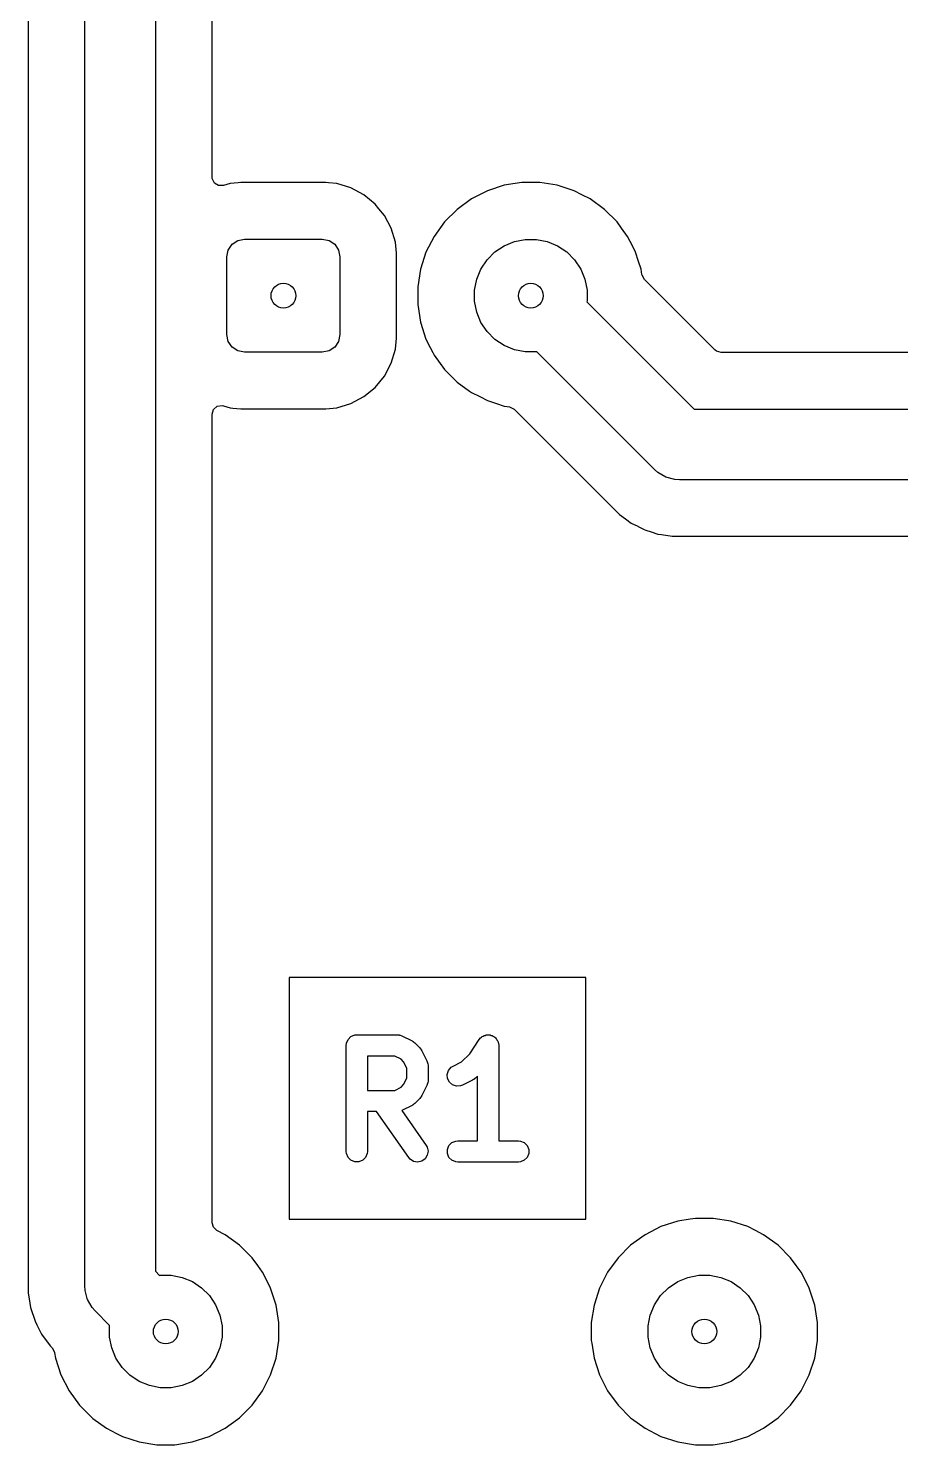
# Model space of a CAD drawing. Extents: x 20 to 124, y -124 to -20.
# Drawn here: x 59.25 to 71.59, y -105.94 to -85.91 of the extents above; entities that cross this region are included whole.
import ezdxf

# ---------------------------------------------------------------- set-up
doc = ezdxf.new("R2010")
doc.units = 0
doc.layers.add('BLACK', color=7, linetype='CONTINUOUS')
doc.layers.add('WHITE', color=7, linetype='CONTINUOUS')

msp = doc.modelspace()

# ---------------------------------------------------------------- linework, layer by layer
at = {"layer": 'BLACK', "linetype": 'CONTINUOUS'}
for p, q in [((61.0506, -82.1198), (61.0506, -103.485993)), ((60.0506, -103.6931), (60.0506, -82.326906)), ((59.2501, -82.709847), (59.2501, -103.795456)), ((61.8511, -88.01165), (61.8511, -85.348053)), ((61.852524, -88.030391), (61.8511, -88.01165)), ((61.882115, -88.093685), (61.852524, -88.030391)), ((61.941228, -88.130934), (61.882115, -88.093685)), ((62.011095, -88.130311), (61.941228, -88.130934)), ((62.103767, -88.102199), (62.011095, -88.130311)), ((62.219998, -88.090751), (62.103767, -88.102199)), ((62.258092, -88.087), (62.219998, -88.090751)), ((63.461308, -88.087), (62.258092, -88.087)), ((63.496505, -88.090466), (63.461308, -88.087)), ((63.615634, -88.102199), (63.496505, -88.090466)), ((63.615634, -88.1022), (63.615632, -88.102199)), ((63.615632, -88.102199), (63.615634, -88.102199)), ((63.813654, -88.162268), (63.615634, -88.1022)), ((65.984914, -88.12641), (65.745316, -88.20426)), ((66.137776, -88.102199), (65.984914, -88.12641)), ((66.233738, -88.087), (66.137776, -88.102199)), ((66.485662, -88.087), (66.233738, -88.087)), ((66.734479, -88.126409), (66.485662, -88.087)), ((66.734485, -88.12641), (66.734479, -88.126409)), ((66.974083, -88.20426), (66.734485, -88.12641)), ((63.99615, -88.259815), (63.813654, -88.162268)), ((63.996153, -88.259817), (63.99615, -88.259815)), ((64.15611, -88.391089), (63.996152, -88.259817)), ((63.996152, -88.259817), (63.996153, -88.259817)), ((65.520851, -88.318632), (65.31705, -88.466701)), ((65.745316, -88.20426), (65.520851, -88.318632)), ((67.083118, -88.259817), (66.974083, -88.20426)), ((67.198545, -88.31863), (67.083118, -88.259817)), ((67.198547, -88.318631), (67.198545, -88.31863)), ((67.198548, -88.318632), (67.198547, -88.318631)), ((67.402349, -88.466701), (67.198548, -88.318632)), ((64.210561, -88.457439), (64.15611, -88.391089)), ((64.287385, -88.55105), (64.210561, -88.457439)), ((65.317045, -88.466705), (65.138905, -88.644845)), ((65.31705, -88.466701), (65.317045, -88.466705)), ((67.402354, -88.466705), (67.402349, -88.466701)), ((67.580494, -88.644845), (67.402354, -88.466705)), ((64.384932, -88.733546), (64.287385, -88.55105)), ((64.445, -88.931566), (64.384932, -88.733546)), ((65.138901, -88.64485), (64.990832, -88.848651)), ((65.138905, -88.644845), (65.138901, -88.64485)), ((67.580498, -88.64485), (67.580494, -88.644845)), ((67.644939, -88.733546), (67.580498, -88.64485)), ((67.72857, -88.848655), (67.644939, -88.733546)), ((62.132923, -88.960723), (62.214029, -88.90653)), ((62.214029, -88.90653), (62.3097, -88.8875)), ((62.3097, -88.8875), (63.4097, -88.8875)), ((63.4097, -88.8875), (63.505371, -88.90653)), ((63.505371, -88.90653), (63.586477, -88.960723)), ((64.4602, -89.085892), (64.445, -88.931566)), ((64.990832, -88.848651), (64.87646, -89.073116)), ((65.982583, -88.981963), (66.127472, -88.921948)), ((66.127472, -88.921948), (66.281286, -88.891352)), ((66.281286, -88.891352), (66.438114, -88.891352)), ((66.438114, -88.891352), (66.591928, -88.921948)), ((66.591928, -88.921948), (66.736817, -88.981963)), ((67.801447, -88.991684), (67.72857, -88.848655)), ((62.0597, -89.1375), (62.07873, -89.041829)), ((62.0597, -90.2375), (62.0597, -89.1375)), ((62.07873, -89.041829), (62.132923, -88.960723)), ((63.586477, -88.960723), (63.64067, -89.041829)), ((63.64067, -89.041829), (63.6597, -89.1375)), ((63.6597, -89.1375), (63.6597, -90.2375)), ((64.4602, -89.561538), (64.4602, -89.085892)), ((64.87646, -89.073116), (64.79861, -89.312714)), ((65.741292, -89.179985), (65.852185, -89.069092)), ((65.852185, -89.069092), (65.982583, -88.981963)), ((66.736817, -88.981963), (66.867215, -89.069092)), ((66.867215, -89.069092), (66.978108, -89.179985)), ((67.842939, -89.073116), (67.801447, -88.991684)), ((67.842939, -89.073118), (67.842939, -89.073116)), ((67.842941, -89.073121), (67.842939, -89.073118)), ((67.88467, -89.201549), (67.842941, -89.073121)), ((64.79861, -89.312714), (64.7592, -89.561538)), ((65.594148, -89.455272), (65.654163, -89.310383)), ((65.654163, -89.310383), (65.741292, -89.179985)), ((66.978108, -89.179985), (67.065237, -89.310383)), ((67.065237, -89.310383), (67.125252, -89.455272)), ((67.92079, -89.312714), (67.88467, -89.201549)), ((67.932683, -89.387806), (67.92079, -89.312714)), ((65.563552, -89.609086), (65.594148, -89.455272)), ((67.125252, -89.455272), (67.155848, -89.609086)), ((67.93399, -89.394767), (67.932683, -89.387806)), ((67.967475, -89.45609), (67.93399, -89.394767)), ((68.964765, -90.453381), (67.967475, -89.45609)), ((64.4602, -90.289108), (64.4602, -89.561538)), ((64.7592, -89.561538), (64.7592, -89.813461)), ((65.563552, -89.765914), (65.563552, -89.609086)), ((67.155848, -89.609086), (67.155848, -89.765914)), ((64.7592, -89.813461), (64.79861, -90.062285)), ((65.594148, -89.919728), (65.563552, -89.765914)), ((65.654163, -90.064617), (65.594148, -89.919728)), ((67.155848, -89.765914), (67.154084, -89.774778)), ((67.154084, -89.774778), (68.669506, -91.2902)), ((64.79861, -90.062285), (64.87646, -90.301883)), ((65.741292, -90.195015), (65.654163, -90.064617)), ((62.07873, -90.333171), (62.0597, -90.2375)), ((62.132923, -90.414277), (62.07873, -90.333171)), ((63.64067, -90.333171), (63.586477, -90.414277)), ((63.6597, -90.2375), (63.64067, -90.333171)), ((64.445, -90.443434), (64.4602, -90.289108)), ((64.87646, -90.301883), (64.937761, -90.422192)), ((65.852185, -90.305908), (65.741292, -90.195015)), ((65.982583, -90.393037), (65.852185, -90.305908)), ((62.214029, -90.46847), (62.132923, -90.414277)), ((62.3097, -90.4875), (62.214029, -90.46847)), ((63.4097, -90.4875), (62.3097, -90.4875)), ((63.505371, -90.46847), (63.4097, -90.4875)), ((63.586477, -90.414277), (63.505371, -90.46847)), ((64.384932, -90.641454), (64.445, -90.443434)), ((64.937761, -90.422192), (64.972158, -90.4897)), ((64.972158, -90.4897), (64.990832, -90.526348)), ((64.990832, -90.526348), (65.138901, -90.730149)), ((66.127472, -90.453052), (65.982583, -90.393037)), ((66.281286, -90.483648), (66.127472, -90.453052)), ((66.438114, -90.483648), (66.281286, -90.483648)), ((66.446978, -90.481884), (66.438114, -90.483648)), ((68.108847, -92.143753), (66.446978, -90.481884)), ((68.985407, -90.470015), (68.964765, -90.453381)), ((69.052446, -90.4897), (68.985407, -90.470015)), ((74.886844, -90.4897), (69.052446, -90.4897)), ((64.287385, -90.82395), (64.384932, -90.641454)), ((65.138901, -90.730149), (65.138905, -90.730154)), ((65.138905, -90.730154), (65.317045, -90.908294)), ((64.15611, -90.98391), (64.287385, -90.82395)), ((65.317045, -90.908294), (65.31705, -90.908298)), ((65.31705, -90.908298), (65.493832, -91.036737)), ((63.813654, -91.212732), (63.99615, -91.115185)), ((63.99615, -91.115185), (64.15611, -90.98391)), ((65.493832, -91.036737), (65.520855, -91.05637)), ((65.520855, -91.05637), (65.636286, -91.115185)), ((65.636286, -91.115185), (65.745316, -91.170739)), ((61.8511, -91.363349), (61.870785, -91.29631)), ((61.870785, -91.29631), (61.923589, -91.250555)), ((61.923589, -91.250555), (61.992747, -91.240611)), ((61.992747, -91.240611), (62.011093, -91.244688)), ((62.011093, -91.244688), (62.103763, -91.272799)), ((62.103763, -91.272799), (62.103765, -91.2728)), ((62.103765, -91.2728), (62.142347, -91.2766)), ((62.142347, -91.2766), (62.258092, -91.288)), ((62.258092, -91.288), (62.258095, -91.288)), ((62.258095, -91.288), (63.461305, -91.288)), ((63.461305, -91.288), (63.461308, -91.288)), ((63.461308, -91.288), (63.615634, -91.2728)), ((63.615634, -91.2728), (63.813654, -91.212732)), ((65.745316, -91.170739), (65.745318, -91.170739)), ((65.745318, -91.170739), (65.745321, -91.170741)), ((65.745321, -91.170741), (65.873749, -91.21247)), ((65.873749, -91.21247), (65.984914, -91.24859)), ((65.984914, -91.24859), (66.024139, -91.254802)), ((66.024139, -91.254802), (66.060006, -91.260483)), ((66.060006, -91.260483), (66.123141, -91.290412)), ((66.123141, -91.290412), (66.12829, -91.295275)), ((66.12829, -91.295275), (67.467308, -92.634292)), ((68.669506, -91.2902), (77.794594, -91.2902)), ((61.8511, -102.749155), (61.8511, -91.363349)), ((68.158003, -92.186861), (68.108847, -92.143753)), ((68.158019, -92.186877), (68.158003, -92.186861)), ((68.271058, -92.25214), (68.158019, -92.186877)), ((68.397137, -92.285923), (68.271058, -92.25214)), ((68.397152, -92.285923), (68.397137, -92.285923)), ((68.4624, -92.2902), (68.397152, -92.285923)), ((77.794594, -92.2902), (68.4624, -92.2902)), ((67.467308, -92.634292), (67.467322, -92.634307)), ((67.467322, -92.634307), (67.470433, -92.637418)), ((67.470433, -92.637418), (67.470434, -92.637419)), ((67.470434, -92.637419), (67.615181, -92.782166)), ((67.615181, -92.782166), (67.69737, -92.841879)), ((67.69737, -92.841879), (67.780789, -92.902487)), ((67.780789, -92.902487), (67.871985, -92.948953)), ((67.871985, -92.948953), (67.87635, -92.951177)), ((67.87635, -92.951177), (67.96318, -92.99542)), ((67.96318, -92.99542), (67.963186, -92.995422)), ((67.963186, -92.995422), (67.984691, -93.002409)), ((67.984691, -93.002409), (68.060523, -93.027048)), ((68.060523, -93.027048), (68.157865, -93.058677)), ((68.157865, -93.058677), (68.206279, -93.066345)), ((68.206279, -93.066345), (68.360048, -93.0907)), ((68.360048, -93.0907), (68.360049, -93.0907)), ((68.360049, -93.0907), (68.564752, -93.0907)), ((68.564752, -93.0907), (77.411653, -93.0907)), ((67.139072, -99.332484), (62.942357, -99.332484)), ((62.942357, -99.332484), (62.942357, -102.749155)), ((67.139072, -102.749155), (67.139072, -99.332484)), ((63.814521, -100.166108), (63.868593, -100.14371)), ((63.868593, -100.14371), (63.897857, -100.140828)), ((63.897857, -100.140828), (64.469286, -100.140828)), ((64.469286, -100.140828), (64.49855, -100.14371)), ((64.49855, -100.14371), (64.50353, -100.145773)), ((64.50353, -100.145773), (64.508905, -100.146155)), ((64.508905, -100.146155), (64.536368, -100.156664)), ((64.536368, -100.156664), (64.679225, -100.228093)), ((65.68524, -100.160484), (65.697453, -100.152306)), ((65.697453, -100.152306), (65.712014, -100.149393)), ((65.712014, -100.149393), (65.725736, -100.14371)), ((65.725736, -100.14371), (65.740433, -100.14371)), ((65.740433, -100.14371), (65.754843, -100.140828)), ((65.754843, -100.140828), (65.769413, -100.14371)), ((65.769413, -100.14371), (65.784264, -100.14371)), ((65.784264, -100.14371), (65.797838, -100.149332)), ((65.797838, -100.149332), (65.812257, -100.152185)), ((65.812257, -100.152185), (65.824617, -100.160425)), ((63.747857, -100.290828), (63.750739, -100.261564)), ((63.747857, -101.790828), (63.747857, -100.290828)), ((63.750739, -100.261564), (63.773137, -100.207492)), ((63.773137, -100.207492), (63.814521, -100.166108)), ((64.679225, -100.228093), (64.69182, -100.236021)), ((64.69182, -100.236021), (64.695477, -100.237536)), ((64.695477, -100.237536), (64.699594, -100.240915)), ((64.699594, -100.240915), (64.704111, -100.243758)), ((64.704111, -100.243758), (64.706708, -100.246752)), ((64.706708, -100.246752), (64.718208, -100.25619)), ((64.718208, -100.25619), (64.789637, -100.327618)), ((64.789637, -100.327618), (64.799079, -100.339123)), ((64.799079, -100.339123), (64.802071, -100.341718)), ((64.802071, -100.341718), (64.80491, -100.346228)), ((64.80491, -100.346228), (64.808292, -100.350349)), ((64.808292, -100.350349), (64.809807, -100.354008)), ((64.809807, -100.354008), (64.817736, -100.366603)), ((65.495573, -100.409551), (65.630193, -100.207623)), ((65.630193, -100.207623), (65.630259, -100.207542)), ((65.630259, -100.207542), (65.63028, -100.207492)), ((65.63028, -100.207492), (65.630391, -100.20738)), ((65.630391, -100.20738), (65.648823, -100.184872)), ((65.648823, -100.184872), (65.661165, -100.176606)), ((65.661165, -100.176606), (65.671664, -100.166108)), ((65.671664, -100.166108), (65.68524, -100.160484)), ((65.824617, -100.160425), (65.838336, -100.166108)), ((65.838336, -100.166108), (65.848725, -100.176497)), ((65.848725, -100.176497), (65.860956, -100.184651)), ((65.860956, -100.184651), (65.869221, -100.196993)), ((65.869221, -100.196993), (65.87972, -100.207492)), ((65.87972, -100.207492), (65.885343, -100.221068)), ((65.885343, -100.221068), (65.893522, -100.233281)), ((65.893522, -100.233281), (65.896434, -100.247843)), ((65.896434, -100.247843), (65.902118, -100.261564)), ((65.902118, -100.261564), (65.904969, -100.290516)), ((65.904969, -100.290516), (65.905, -100.29067)), ((65.905, -100.29067), (65.904989, -100.290722)), ((65.904989, -100.290722), (65.905, -100.290828)), ((65.905, -100.290828), (65.905, -101.640828)), ((64.433876, -100.440828), (64.047857, -100.440828)), ((64.047857, -100.440828), (64.047857, -100.926542)), ((64.52329, -100.485535), (64.433876, -100.440828)), ((64.560294, -100.522539), (64.52329, -100.485535)), ((64.605, -100.611951), (64.560294, -100.522539)), ((64.817736, -100.366603), (64.889164, -100.509461)), ((64.889164, -100.509461), (64.899674, -100.536924)), ((64.899674, -100.536924), (64.900055, -100.542299)), ((64.900055, -100.542299), (64.902118, -100.547278)), ((64.902118, -100.547278), (64.905, -100.576542)), ((65.259347, -100.585236), (65.380432, -100.524692)), ((65.380432, -100.524692), (65.495573, -100.409551)), ((64.560293, -100.844831), (64.605, -100.755418)), ((64.605, -100.755418), (64.605, -100.611951)), ((64.905, -100.576542), (64.905, -100.790828)), ((65.177607, -100.700639), (65.196114, -100.645116)), ((65.181756, -100.759019), (65.177607, -100.700639)), ((65.20793, -100.811368), (65.181756, -100.759019)), ((65.196114, -100.645116), (65.234461, -100.600901)), ((65.234461, -100.600901), (65.259347, -100.585236)), ((65.575352, -100.754037), (65.56385, -100.763476)), ((65.605, -100.724389), (65.575352, -100.754037)), ((65.605, -101.640828), (65.605, -100.724389)), ((64.047857, -100.926542), (64.433876, -100.926542)), ((64.433876, -100.926542), (64.523288, -100.881836)), ((64.523288, -100.881836), (64.560293, -100.844831)), ((64.889164, -100.857909), (64.817736, -101.000767)), ((64.899674, -100.830446), (64.889164, -100.857909)), ((64.900055, -100.82507), (64.899674, -100.830446)), ((64.902118, -100.820092), (64.900055, -100.82507)), ((64.905, -100.790828), (64.902118, -100.820092)), ((65.252145, -100.849715), (65.20793, -100.811368)), ((65.307668, -100.868222), (65.252145, -100.849715)), ((65.366048, -100.864073), (65.307668, -100.868222)), ((65.393511, -100.853564), (65.366048, -100.864073)), ((65.536368, -100.782135), (65.393511, -100.853564)), ((65.548961, -100.774207), (65.536368, -100.782135)), ((65.552621, -100.772692), (65.548961, -100.774207)), ((65.55674, -100.76931), (65.552621, -100.772692)), ((65.561254, -100.76647), (65.55674, -100.76931)), ((65.56385, -100.763476), (65.561254, -100.76647)), ((64.679225, -101.139278), (64.536368, -101.210706)), ((64.691818, -101.13135), (64.679225, -101.139278)), ((64.695478, -101.129835), (64.691818, -101.13135)), ((64.699597, -101.126453), (64.695478, -101.129835)), ((64.704111, -101.123613), (64.699597, -101.126453)), ((64.706707, -101.120619), (64.704111, -101.123613)), ((64.718209, -101.11118), (64.706707, -101.120619)), ((64.789638, -101.039751), (64.718209, -101.11118)), ((64.799079, -101.028246), (64.789638, -101.039751)), ((64.802071, -101.025652), (64.799079, -101.028246)), ((64.804909, -101.021142), (64.802071, -101.025652)), ((64.808293, -101.01702), (64.804909, -101.021142)), ((64.809809, -101.013358), (64.808293, -101.01702)), ((64.817736, -101.000767), (64.809809, -101.013358)), ((64.176902, -101.226542), (64.047857, -101.226542)), ((64.047857, -101.226542), (64.047857, -101.790828)), ((64.632115, -101.876847), (64.176902, -101.226542)), ((64.536368, -101.210706), (64.532933, -101.21202)), ((64.532933, -101.21202), (64.877885, -101.704809)), ((64.877885, -101.704809), (64.892306, -101.730435)), ((64.892306, -101.730435), (64.904965, -101.787577)), ((65.179311, -101.761564), (65.201709, -101.707492)), ((65.179311, -101.820092), (65.179311, -101.761564)), ((65.201709, -101.707492), (65.243093, -101.666108)), ((65.243093, -101.666108), (65.297165, -101.64371)), ((65.297165, -101.64371), (65.326429, -101.640828)), ((65.326429, -101.640828), (65.605, -101.640828)), ((65.905, -101.640828), (66.183572, -101.640828)), ((66.183572, -101.640828), (66.212836, -101.64371)), ((66.212836, -101.64371), (66.266908, -101.666108)), ((66.266908, -101.666108), (66.308292, -101.707492)), ((66.308292, -101.707492), (66.33069, -101.761564)), ((66.33069, -101.761564), (66.33069, -101.820092)), ((63.750739, -101.820092), (63.747857, -101.790828)), ((63.773137, -101.874164), (63.750739, -101.820092)), ((63.814521, -101.915548), (63.773137, -101.874164)), ((63.868593, -101.937946), (63.814521, -101.915548)), ((63.927121, -101.937946), (63.868593, -101.937946)), ((63.981193, -101.915548), (63.927121, -101.937946)), ((64.022577, -101.874164), (63.981193, -101.915548)), ((64.044975, -101.820092), (64.022577, -101.874164)), ((64.047857, -101.790828), (64.044975, -101.820092)), ((64.651258, -101.899169), (64.632115, -101.876847)), ((64.700615, -101.930622), (64.651258, -101.899169)), ((64.758251, -101.940793), (64.700615, -101.930622)), ((64.815393, -101.928134), (64.758251, -101.940793)), ((64.863341, -101.89457), (64.815393, -101.928134)), ((64.894794, -101.845213), (64.863341, -101.89457)), ((64.904965, -101.787577), (64.894794, -101.845213)), ((65.201709, -101.874164), (65.179311, -101.820092)), ((65.243093, -101.915548), (65.201709, -101.874164)), ((65.297165, -101.937946), (65.243093, -101.915548)), ((65.326429, -101.940828), (65.297165, -101.937946)), ((66.183572, -101.940828), (65.326429, -101.940828)), ((66.212836, -101.937946), (66.183572, -101.940828)), ((66.266908, -101.915548), (66.212836, -101.937946)), ((66.308292, -101.874164), (66.266908, -101.915548)), ((66.33069, -101.820092), (66.308292, -101.874164)), ((61.8511, -102.799528), (61.8511, -102.749155)), ((62.942357, -102.749155), (67.139072, -102.749155)), ((68.612295, -102.749155), (68.440214, -102.77641)), ((68.689038, -102.737), (68.612295, -102.749155)), ((68.940962, -102.737), (68.689038, -102.737)), ((69.189779, -102.776409), (68.940962, -102.737)), ((61.868009, -102.862038), (61.8511, -102.799528)), ((61.918804, -102.910012), (61.868009, -102.862038)), ((62.033846, -102.96863), (61.918804, -102.910012)), ((68.200616, -102.85426), (67.976151, -102.968632)), ((68.440214, -102.77641), (68.200616, -102.85426)), ((69.189785, -102.77641), (69.189779, -102.776409)), ((69.429383, -102.85426), (69.189785, -102.77641)), ((69.538801, -102.910012), (69.429383, -102.85426)), ((69.653845, -102.96863), (69.538801, -102.910012)), ((62.237649, -103.116701), (62.033846, -102.96863)), ((62.237654, -103.116705), (62.237649, -103.116701)), ((62.415794, -103.294845), (62.237654, -103.116705)), ((67.772345, -103.116705), (67.594205, -103.294845)), ((67.77235, -103.116701), (67.772345, -103.116705)), ((67.976151, -102.968632), (67.77235, -103.116701)), ((69.653847, -102.968631), (69.653845, -102.96863)), ((69.653848, -102.968632), (69.653847, -102.968631)), ((69.857649, -103.116701), (69.653848, -102.968632)), ((69.857654, -103.116705), (69.857649, -103.116701)), ((70.035794, -103.294845), (69.857654, -103.116705)), ((62.415798, -103.29485), (62.415794, -103.294845)), ((62.4955, -103.404551), (62.415798, -103.29485)), ((67.594201, -103.29485), (67.446132, -103.498651)), ((67.594205, -103.294845), (67.594201, -103.29485)), ((70.035798, -103.29485), (70.035794, -103.294845)), ((70.1155, -103.404551), (70.035798, -103.29485)), ((61.0506, -103.485993), (61.107721, -103.543115)), ((61.107721, -103.543115), (61.116586, -103.541352)), ((61.116586, -103.541352), (61.273414, -103.541352)), ((61.273414, -103.541352), (61.427228, -103.571948)), ((62.56387, -103.498655), (62.4955, -103.404551)), ((62.619544, -103.607921), (62.56387, -103.498655)), ((67.446132, -103.498651), (67.33176, -103.723116)), ((68.582772, -103.571948), (68.736586, -103.541352)), ((68.736586, -103.541352), (68.893414, -103.541352)), ((68.893414, -103.541352), (69.047228, -103.571948)), ((70.18387, -103.498655), (70.1155, -103.404551)), ((70.239544, -103.607921), (70.18387, -103.498655)), ((60.054877, -103.758347), (60.0506, -103.6931)), ((60.054877, -103.758363), (60.054877, -103.758347)), ((60.084821, -103.870116), (60.054877, -103.758363)), ((61.427228, -103.571948), (61.572117, -103.631963)), ((61.572117, -103.631963), (61.702515, -103.719092)), ((61.702515, -103.719092), (61.813408, -103.829985)), ((62.678239, -103.723116), (62.619544, -103.607921)), ((62.678239, -103.723118), (62.678239, -103.723116)), ((62.678241, -103.723121), (62.678239, -103.723118)), ((62.75609, -103.962715), (62.678241, -103.723121)), ((67.33176, -103.723116), (67.25391, -103.962714)), ((68.196592, -103.829985), (68.307485, -103.719092)), ((68.307485, -103.719092), (68.437883, -103.631963)), ((68.437883, -103.631963), (68.582772, -103.571948)), ((69.047228, -103.571948), (69.192117, -103.631963)), ((69.192117, -103.631963), (69.322515, -103.719092)), ((69.322515, -103.719092), (69.433408, -103.829985)), ((70.298239, -103.723116), (70.239544, -103.607921)), ((70.298239, -103.723118), (70.298239, -103.723116)), ((70.298241, -103.723121), (70.298239, -103.723118)), ((70.37609, -103.962715), (70.298241, -103.723121)), ((59.2501, -103.795456), (59.262963, -103.876668)), ((59.262963, -103.876668), (59.282122, -103.99763)), ((60.08866, -103.884442), (60.084821, -103.870116)), ((60.153923, -103.997481), (60.08866, -103.884442)), ((61.813408, -103.829985), (61.900537, -103.960383)), ((61.900537, -103.960383), (61.960552, -104.105272)), ((62.7955, -104.211538), (62.75609, -103.962715)), ((67.25391, -103.962715), (67.2145, -104.211538)), ((67.25391, -103.962714), (67.25391, -103.962715)), ((68.049448, -104.105272), (68.109463, -103.960383)), ((68.109463, -103.960383), (68.196592, -103.829985)), ((69.433408, -103.829985), (69.520537, -103.960383)), ((69.520537, -103.960383), (69.580552, -104.105272)), ((70.4155, -104.211538), (70.37609, -103.962715)), ((59.282122, -103.99763), (59.345378, -104.192316)), ((60.153938, -103.997496), (60.153923, -103.997481)), ((60.197047, -104.046653), (60.153938, -103.997496)), ((60.400615, -104.250221), (60.197047, -104.046653)), ((61.960552, -104.105272), (61.991148, -104.259086)), ((68.018852, -104.259086), (68.049448, -104.105272)), ((69.580552, -104.105272), (69.611148, -104.259086)), ((59.345378, -104.192316), (59.370968, -104.242539)), ((59.370968, -104.242539), (59.386208, -104.272449)), ((59.386208, -104.272449), (59.438313, -104.374711)), ((60.398852, -104.259086), (60.400615, -104.250221)), ((60.398852, -104.415914), (60.398852, -104.259086)), ((61.991148, -104.259086), (61.991148, -104.415914)), ((62.7955, -104.463462), (62.7955, -104.211538)), ((67.2145, -104.211538), (67.2145, -104.463462)), ((68.018852, -104.415914), (68.018852, -104.259086)), ((69.611148, -104.259086), (69.611148, -104.415914)), ((70.4155, -104.463462), (70.4155, -104.211538)), ((59.438313, -104.374711), (59.558634, -104.540319)), ((59.558634, -104.540319), (59.558636, -104.540321)), ((59.558636, -104.540321), (59.587223, -104.568908)), ((60.429448, -104.569728), (60.398852, -104.415914)), ((61.991148, -104.415914), (61.960552, -104.569728)), ((62.75609, -104.712285), (62.7955, -104.463462)), ((67.2145, -104.463462), (67.220909, -104.503928)), ((67.220909, -104.503928), (67.25391, -104.712285)), ((68.049448, -104.569728), (68.018852, -104.415914)), ((69.611148, -104.415914), (69.580552, -104.569728)), ((70.37609, -104.712285), (70.4155, -104.463462)), ((59.587223, -104.568908), (59.620708, -104.630231)), ((59.620708, -104.630231), (59.622015, -104.637189)), ((59.622015, -104.637189), (59.633909, -104.712283)), ((59.633909, -104.712283), (59.71176, -104.951881)), ((60.489463, -104.714617), (60.429448, -104.569728)), ((60.576592, -104.845015), (60.489463, -104.714617)), ((61.900537, -104.714617), (61.813408, -104.845015)), ((61.960552, -104.569728), (61.900537, -104.714617)), ((62.678241, -104.951879), (62.75609, -104.712285)), ((67.25391, -104.712285), (67.33176, -104.951883)), ((68.109463, -104.714617), (68.049448, -104.569728)), ((68.196592, -104.845015), (68.109463, -104.714617)), ((69.520537, -104.714617), (69.433408, -104.845015)), ((69.580552, -104.569728), (69.520537, -104.714617)), ((70.298241, -104.951879), (70.37609, -104.712285)), ((59.71176, -104.951881), (59.826132, -105.176348)), ((60.687485, -104.955908), (60.576592, -104.845015)), ((60.817883, -105.043037), (60.687485, -104.955908)), ((61.702515, -104.955908), (61.572117, -105.043037)), ((61.813408, -104.845015), (61.702515, -104.955908)), ((62.56387, -105.176345), (62.678241, -104.951879)), ((67.33176, -104.951883), (67.446132, -105.176348)), ((68.307485, -104.955908), (68.196592, -104.845015)), ((68.437883, -105.043037), (68.307485, -104.955908)), ((69.322515, -104.955908), (69.192117, -105.043037)), ((69.433408, -104.845015), (69.322515, -104.955908)), ((70.18387, -105.176345), (70.298241, -104.951879)), ((60.962772, -105.103052), (60.817883, -105.043037)), ((61.116586, -105.133648), (60.962772, -105.103052)), ((61.273414, -105.133648), (61.116586, -105.133648)), ((61.427228, -105.103052), (61.273414, -105.133648)), ((61.572117, -105.043037), (61.427228, -105.103052)), ((68.582772, -105.103052), (68.437883, -105.043037)), ((68.736586, -105.133648), (68.582772, -105.103052)), ((68.893414, -105.133648), (68.736586, -105.133648)), ((69.047228, -105.103052), (68.893414, -105.133648)), ((69.192117, -105.043037), (69.047228, -105.103052)), ((59.826132, -105.176348), (59.974201, -105.380149)), ((62.415793, -105.380156), (62.56387, -105.176345)), ((67.446132, -105.176348), (67.594201, -105.380149)), ((70.035793, -105.380156), (70.18387, -105.176345)), ((59.974201, -105.380149), (59.974205, -105.380154)), ((59.974205, -105.380154), (60.152345, -105.558294)), ((60.152345, -105.558294), (60.15235, -105.558298)), ((60.15235, -105.558298), (60.164881, -105.567402)), ((60.164881, -105.567402), (60.356155, -105.70637)), ((62.033845, -105.70637), (62.237656, -105.558293)), ((62.237656, -105.558293), (62.415793, -105.380156)), ((67.594201, -105.380149), (67.594205, -105.380154)), ((67.594205, -105.380154), (67.772345, -105.558294)), ((67.772345, -105.558294), (67.77235, -105.558298)), ((67.77235, -105.558298), (67.784881, -105.567402)), ((67.784881, -105.567402), (67.976155, -105.70637)), ((69.653845, -105.70637), (69.857656, -105.558293)), ((69.857656, -105.558293), (70.035793, -105.380156)), ((60.356155, -105.70637), (60.499184, -105.779247)), ((61.809379, -105.820741), (62.033845, -105.70637)), ((67.976155, -105.70637), (68.119184, -105.779247)), ((69.429379, -105.820741), (69.653845, -105.70637)), ((60.499184, -105.779247), (60.580616, -105.820739)), ((60.580616, -105.820739), (60.580618, -105.820739)), ((60.580618, -105.820739), (60.580621, -105.820741)), ((60.580621, -105.820741), (60.820215, -105.89859)), ((60.820215, -105.89859), (61.069038, -105.938)), ((61.069038, -105.938), (61.069039, -105.938)), ((61.069039, -105.938), (61.320961, -105.938)), ((61.320961, -105.938), (61.320962, -105.938)), ((61.320962, -105.938), (61.569785, -105.89859)), ((61.569785, -105.89859), (61.809379, -105.820741)), ((68.119184, -105.779247), (68.200616, -105.820739)), ((68.200616, -105.820739), (68.200618, -105.820739)), ((68.200618, -105.820739), (68.200621, -105.820741)), ((68.200621, -105.820741), (68.440215, -105.89859)), ((68.440215, -105.89859), (68.689038, -105.938)), ((68.689038, -105.938), (68.689039, -105.938)), ((68.689039, -105.938), (68.940961, -105.938)), ((68.940961, -105.938), (68.940962, -105.938)), ((68.940962, -105.938), (69.189785, -105.89859)), ((69.189785, -105.89859), (69.429379, -105.820741))]:
    msp.add_line(p, q, dxfattribs=at)
at = {"layer": 'BLACK'}
for centre in [(62.8597, -89.6875), (66.3597, -89.6875), (61.195, -104.3375), (68.815, -104.3375)]:
    msp.add_circle(centre, 0.175, dxfattribs=at)
at = {"layer": 'WHITE'}
for centre in [(62.8597, -89.6875), (66.3597, -89.6875), (61.195, -104.3375), (68.815, -104.3375)]:
    msp.add_circle(centre, 0.175, dxfattribs=at)

doc.saveas('drawing.dxf')
